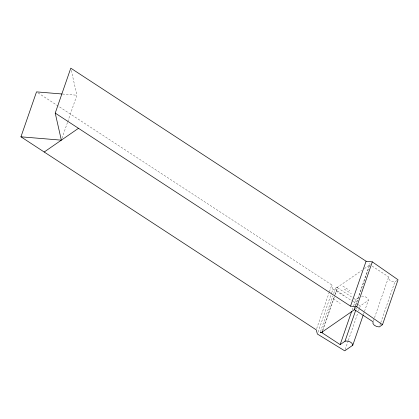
<?xml version="1.0" encoding="UTF-8"?>
<svg xmlns="http://www.w3.org/2000/svg" width="419" height="419" viewBox="0 0 419 419"><rect width="100%" height="100%" fill="white"/><g stroke="black" fill="none" stroke-linecap="round" stroke-linejoin="round"><path stroke-width="0.31" stroke-dasharray="2.1 1.57" d="M355.673 305.566L369.741 264.939L369.825 263.844L370.291 264.63M372.13 266.07L388.664 276.88L388.497 278.52L389.811 280.274L392.174 281.568L394.834 281.997L396.976 280.515M61.981 138.312L67.522 122.311M67.737 121.693L76.902 95.223L71.214 70.057M316.67 328.632L329.245 292.31M329.46 291.697L331.801 284.925L37.605 92.594M318.021 332.188L331.45 293.405M331.665 292.792L332.943 289.1L331.801 284.925M320.462 331.691L332.827 295.987M333.681 293.525L335.813 287.371L337.442 287.282L361.665 270.527M322.305 330.989L334.671 295.285M334.881 294.667L337.442 287.282M322.876 330.282L334.388 297.045M335.237 294.578L337.583 287.811L335.813 287.371M352.096 310.128L353.374 306.436M353.589 305.823L355.721 299.664L359.471 297.071M354.479 308.164L355.118 306.315M355.328 305.702L369.825 263.844M354.82 308.033L355.459 306.184M355.396 308.73L356.244 306.268M356.066 309.259L356.49 308.028M345.151 349.598L348.137 340.982M348.346 340.364L357.726 313.281M358.58 310.819L359.434 308.353M359.643 307.74L360.282 305.891L368.322 300.334A4.855 2.839 19.1 0 0 366.033 297.207A4.855 2.839 19.1 0 0 361.272 296.154M363.414 314.491L364.268 312.029M364.483 311.417L368.322 300.334M373.319 321.2L388.664 276.88M379.913 325.086L380.557 323.238M380.766 322.625L394.834 281.997M364.357 268.663L369.741 264.939M62.567 94.039L76.902 95.223M332.943 289.1L352.63 301.193M353.175 301.528L357.548 304.215M358.098 304.55L360.282 305.891M342.857 286.067L349.834 290.624M344.36 289.147L351.337 293.709M337.583 287.811L353.385 298.139M353.929 298.496L355.721 299.664M337.332 290.938L344.308 295.5M333.309 298.894L340.286 303.456"/><path stroke-width="0.63" d="M355.637 310.489L344.978 341.265L340.16 344.601L322.022 332.744L320.252 332.304L321.881 332.22L354.181 309.877L354.264 308.782L354.966 309.96L373.104 321.813L372.936 323.458L374.251 325.207L376.618 326.506L379.274 326.93L382.489 324.709L398.05 279.772L372.313 261.865L366.08 261.22L70.785 68.171L55.224 113.109L61.342 140.161L20.95 136.814L36.511 91.876L61.918 93.982M322.022 332.744L322.447 331.513M382.489 324.709L356.752 306.802L350.52 306.153L366.08 261.22M340.16 344.601L351.672 311.359M354.181 309.877L354.605 308.646M356.752 306.802L372.313 261.865M20.95 136.814L316.24 329.863L317.382 334.032L344.722 350.829L352.761 345.272L363.205 315.109M44.199 152.013L78.479 128.308M55.224 113.109L350.52 306.153M344.978 341.265A4.855 2.839 19.1 0 1 350.075 341.925A4.855 2.839 19.1 0 1 352.761 345.272"/></g></svg>
